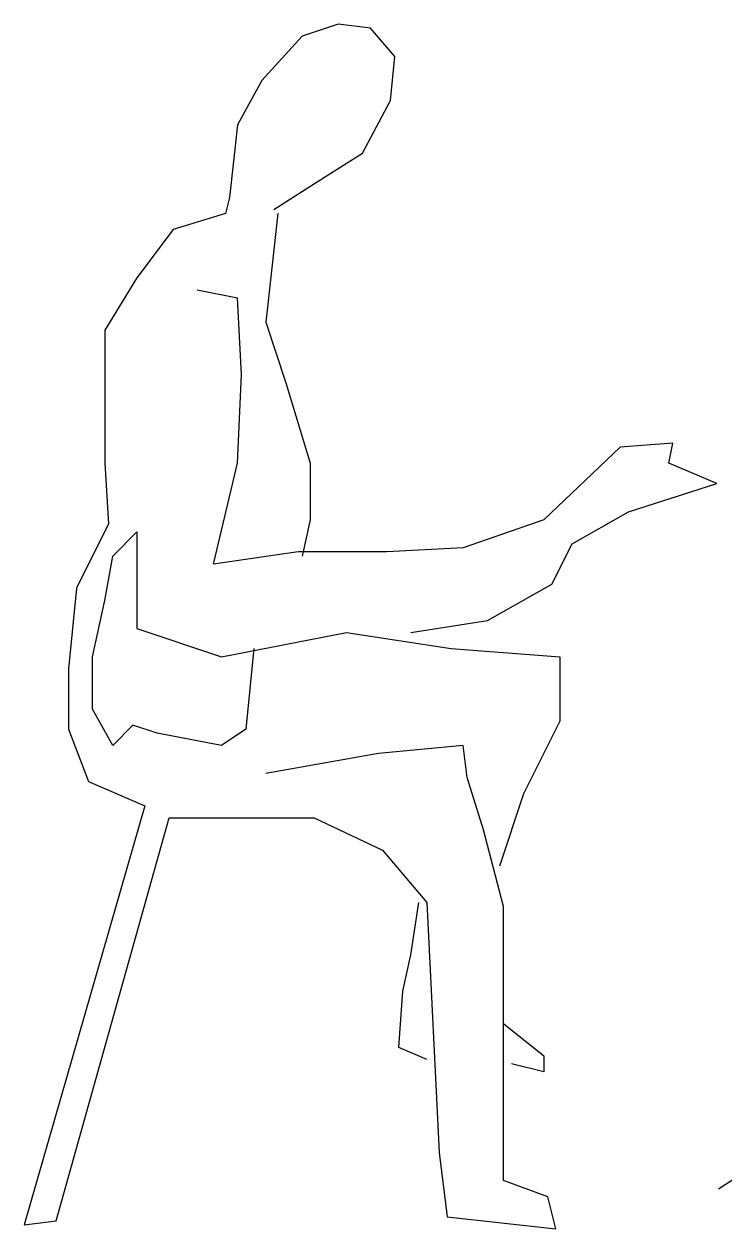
# Model space of a CAD drawing. Extents: x -726 to 111, y 18625 to 20049.
import ezdxf

# ---------------------------------------------------------------- set-up
doc = ezdxf.new("R2010")
doc.units = 0
doc.header["$LTSCALE"] = 1270
doc.header["$MEASUREMENT"] = 0
doc.layers.get('0').update_dxf_attribs({"linetype": 'CONTINUOUS'})

msp = doc.modelspace()

# ---------------------------------------------------------------- linework, layer by layer
at = {"linetype": 'CONTINUOUS'}
for p, q in [((-354.1, 20049.4), (-396.9, 20035.2)), ((-316, 20044.7), (-354.1, 20049.4)), ((-287.4, 20011.3), (-316, 20044.7)), ((-396.9, 20035.2), (-444.6, 19982.8)), ((-292.2, 19959), (-287.4, 20011.3)), ((-444.6, 19982.8), (-473.1, 19930.4)), ((-325.5, 19897), (-292.2, 19959)), ((-473.1, 19930.4), (-482.7, 19844.6)), ((-377.9, 19863.7), (-325.5, 19897)), ((-430.3, 19830.4), (-377.9, 19863.7)), ((-482.7, 19844.6), (-487.4, 19825.6)), ((-487.4, 19825.6), (-549.4, 19806.5)), ((-425.5, 19825.6), (-439.8, 19697)), ((-549.4, 19806.5), (-592.2, 19749.4)), ((-592.2, 19749.4), (-630.3, 19687.5)), ((-473.1, 19725.6), (-520.8, 19735.1)), ((-468.4, 19635.1), (-473.1, 19725.6)), ((-439.8, 19697), (-416, 19625.5)), ((-630.3, 19687.5), (-630.3, 19611.3)), ((-473.1, 19530.3), (-468.4, 19635.1)), ((-416, 19625.5), (-387.4, 19530.3)), ((-630.3, 19611.3), (-630.3, 19530.3)), ((41.3, 19554.1), (-20.7, 19549.3)), ((36.5, 19530.3), (41.3, 19554.1)), ((-20.7, 19549.3), (-111.2, 19463.6)), ((-630.3, 19530.3), (-625.6, 19458.8)), ((-501.7, 19411.2), (-473.1, 19530.3)), ((-387.4, 19530.3), (-387.4, 19463.6)), ((93.6, 19506.5), (36.5, 19530.3)), ((-11.1, 19473.1), (93.6, 19506.5)), ((-77.8, 19435), (-11.1, 19473.1)), ((-625.6, 19458.8), (-663.7, 19382.6)), ((-387.4, 19463.6), (-396.9, 19420.7)), ((-111.2, 19463.6), (-206.4, 19430.3)), ((-620.8, 19420.7), (-592.2, 19449.3)), ((-592.2, 19449.3), (-592.2, 19335)), ((-401.7, 19425.5), (-501.7, 19411.2)), ((-296.9, 19425.5), (-401.7, 19425.5)), ((-206.4, 19430.3), (-296.9, 19425.5)), ((-101.6, 19387.4), (-77.8, 19435)), ((-630.3, 19368.3), (-620.8, 19420.7)), ((-663.7, 19382.6), (-673.2, 19287.4)), ((-177.8, 19344.5), (-101.6, 19387.4)), ((-644.6, 19301.7), (-630.3, 19368.3)), ((-268.3, 19330.2), (-177.8, 19344.5)), ((-592.2, 19335), (-492.2, 19301.7)), ((-492.2, 19301.7), (-344.5, 19330.2)), ((-344.5, 19330.2), (-220.7, 19311.2)), ((-454.1, 19311.2), (-463.6, 19215.9)), ((-220.7, 19311.2), (-92.1, 19301.7)), ((-644.6, 19239.8), (-644.6, 19301.7)), ((-92.1, 19301.7), (-92.1, 19225.5)), ((-673.2, 19287.4), (-673.2, 19215.9)), ((-620.8, 19196.9), (-644.6, 19239.8)), ((-673.2, 19215.9), (-649.4, 19154)), ((-597, 19220.7), (-620.8, 19196.9)), ((-568.4, 19211.2), (-597, 19220.7)), ((-463.6, 19215.9), (-492.2, 19196.9)), ((-92.1, 19225.5), (-135, 19139.7)), ((-492.2, 19196.9), (-568.4, 19211.2)), ((-306.4, 19187.4), (-439.8, 19163.5)), ((-206.4, 19196.9), (-306.4, 19187.4)), ((-201.7, 19158.8), (-206.4, 19196.9)), ((-182.6, 19096.9), (-201.7, 19158.8)), ((-649.4, 19154), (-582.7, 19125.4)), ((-135, 19139.7), (-163.6, 19054)), ((-582.7, 19125.4), (-725.6, 18630.1)), ((-687.5, 18634.9), (-554.1, 19111.2)), ((-554.1, 19111.2), (-382.7, 19111.2)), ((-382.7, 19111.2), (-301.7, 19073)), ((-158.8, 19006.4), (-182.6, 19096.9)), ((-301.7, 19073), (-249.3, 19011.1)), ((-268.3, 18949.2), (-258.8, 19011.1)), ((-249.3, 19011.1), (-235, 18715.8)), ((-158.8, 18873), (-158.8, 19006.4)), ((-277.9, 18906.3), (-268.3, 18949.2)), ((-282.6, 18839.7), (-277.9, 18906.3)), ((-158.8, 18682.5), (-158.8, 18873)), ((-158.8, 18868.2), (-111.2, 18830.1)), ((-249.3, 18825.4), (-282.6, 18839.7)), ((-111.2, 18830.1), (-111.2, 18811.1)), ((-111.2, 18811.1), (-149.3, 18820.6)), ((-235, 18715.8), (-225.5, 18639.6)), ((-106.4, 18663.4), (-158.8, 18682.5)), ((111.2, 18682.7), (95.5, 18672.2)), ((-96.9, 18625.3), (-106.4, 18663.4)), ((-725.6, 18630.1), (-687.5, 18634.9)), ((-225.5, 18639.6), (-96.9, 18625.3))]:
    msp.add_line(p, q, dxfattribs=at)

doc.saveas('drawing.dxf')
